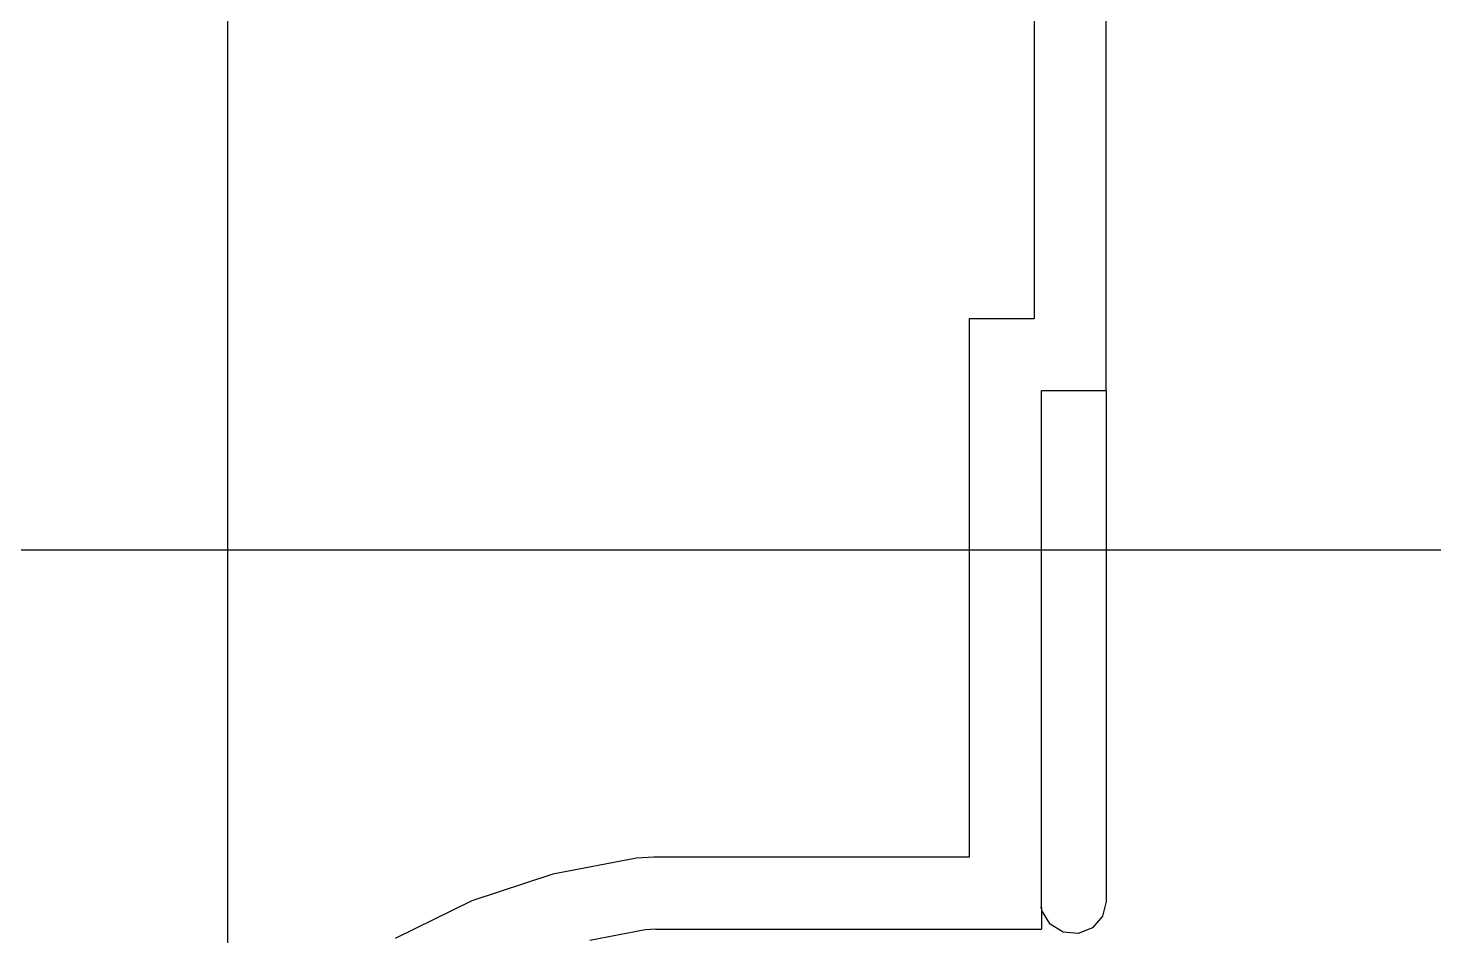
# Model space of a CAD drawing. Extents: x -24961 to 905641, y -154323 to 635957.
# Drawn here: x 439153 to 441102, y -144143 to -142885 of the extents above; entities that cross this region are included whole.
import ezdxf

# ---------------------------------------------------------------- set-up
doc = ezdxf.new("R2010")
doc.units = 0
doc.header["$LTSCALE"] = 1000
doc.header["$MEASUREMENT"] = 0
doc.layers.add('DOTE', color=1, linetype='Continuous')

msp = doc.modelspace()

# ---------------------------------------------------------------- linework, layer by layer
for p, q in [((440547.4, -141134.5), (440547.4, -143287.8)), ((440647.4, -143387.8), (440647.4, -141177.2)), ((440547.4, -143287.8), (440457.4, -143287.8)), ((440457.4, -143287.8), (440457.4, -144034.1)), ((440647.4, -143387.8), (440557.4, -143387.8)), ((440557.4, -144103.2), (440557.4, -143387.8)), ((440647.4, -143387.8), (440647.4, -144095.5)), ((439996.1, -144035.4), (439880, -144057.5)), ((440020.3, -144034.1), (439996.1, -144035.4)), ((440457.4, -144034.1), (440020.3, -144034.1)), ((439880, -144057.5), (439767.7, -144094.8)), ((439767.7, -144094.8), (439661.4, -144146.6)), ((440647.4, -144095.5), (440642.1, -144115.9)), ((440556.8, -144103.2), (440557.4, -144103.2)), ((440557.4, -144105.3), (440556.8, -144103.2)), ((440557.4, -144103.2), (440557.4, -144105.3)), ((440558.4, -144109.1), (440557.4, -144105.3)), ((440557.4, -144105.3), (440557.4, -144134.1)), ((440569.5, -144127), (440558.4, -144109.1)), ((440008.3, -144134.9), (439931.5, -144149.5)), ((440023.1, -144134.1), (440008.3, -144134.9)), ((440023.1, -144134.1), (440557.4, -144134.1)), ((440587.5, -144138), (440569.5, -144127)), ((440628.1, -144131.8), (440608.6, -144139.7)), ((440642.1, -144115.9), (440628.1, -144131.8)), ((440608.6, -144139.7), (440587.5, -144138))]:
    msp.add_line(p, q)
at = {"layer": 'DOTE'}
for p, q in [((439429.4, -148961.4), (439429.4, -125705.9)), ((393730.1, -143607.9), (442830.8, -143607.9))]:
    msp.add_line(p, q, dxfattribs=at)

doc.saveas('drawing.dxf')
